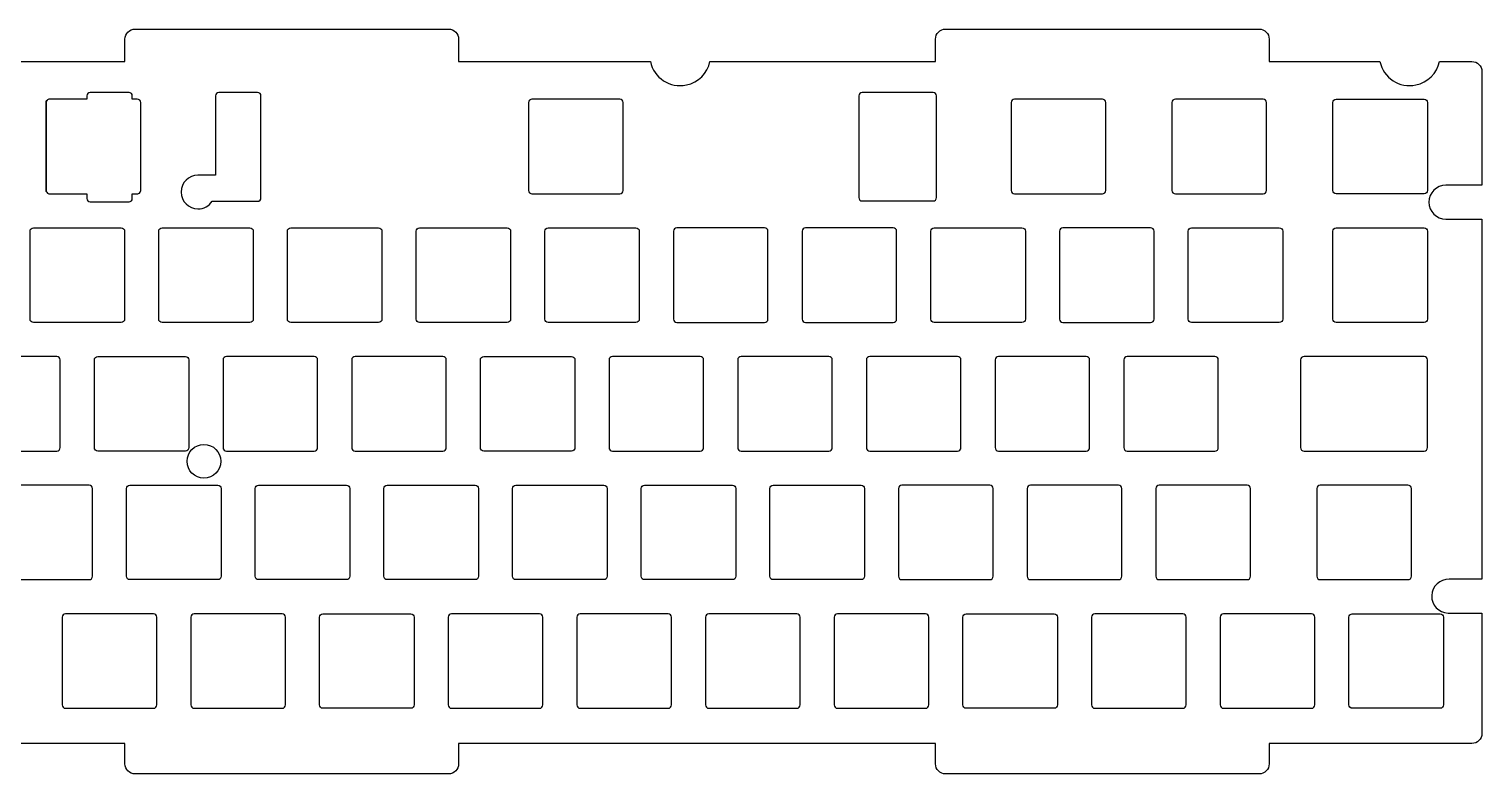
# Model space of a CAD drawing. Header units: millimetres. Extents: x -31 to 328, y 50 to 160.
# Drawn here: x 112.9 to 328, y 50.1 to 160.5 of the extents above; entities that cross this region are included whole.
import ezdxf

# ---------------------------------------------------------------- set-up
doc = ezdxf.new("R2010")
doc.units = ezdxf.units.MM
doc.header["$MEASUREMENT"] = 0
doc.layers.get('0').update_dxf_attribs({"lineweight": 0})

# ---------------------------------------------------------------- blocks, each defined once
blk = doc.blocks.new('Block_1')
at = {"color": 18, "lineweight": 25, "true_color": 0x000000}
blk.add_open_spline([(247.23, 150.57), (247.23, 150.57), (247.23, 135.5), (247.23, 135.5), (247.23, 135.22), (247, 135), (246.73, 135), (246.73, 135), (236.23, 135), (236.23, 135), (235.95, 135), (235.73, 135.22), (235.73, 135.5), (235.73, 135.5), (235.73, 150.58), (235.73, 150.58), (235.73, 150.85), (235.95, 151.08), (236.23, 151.08), (236.23, 151.08), (246.73, 151.08), (246.73, 151.08), (247, 151.08), (247.23, 150.85), (247.23, 150.57)], degree=3, knots=[0, 0, 0, 0, 1, 1, 1, 2, 2, 2, 3, 3, 3, 4, 4, 4, 5, 5, 5, 6, 6, 6, 7, 7, 7, 8, 8, 8, 8], dxfattribs=at)
blk = doc.blocks.new('Block_0')
at = {"color": 18, "lineweight": 25, "true_color": 0x000000}
blk.add_open_spline([(129.41, 149.57), (129.41, 149.57), (129.41, 136.57), (129.41, 136.57), (129.41, 136.36), (129.29, 136.18), (129.1, 136.11), (129.04, 136.08), (128.98, 136.07), (128.91, 136.07), (128.91, 136.07), (128.17, 136.07), (128.17, 136.07), (128.17, 136.07), (128.17, 135.39), (128.17, 135.39), (128.17, 135.11), (127.95, 134.89), (127.68, 134.89), (127.68, 134.89), (121.93, 134.89), (121.93, 134.89), (121.65, 134.89), (121.43, 135.11), (121.43, 135.39), (121.43, 135.39), (121.43, 136.07), (121.43, 136.07), (121.43, 136.07), (115.91, 136.07), (115.91, 136.07), (115.85, 136.07), (115.78, 136.08), (115.72, 136.11), (115.54, 136.19), (115.41, 136.36), (115.41, 136.57), (115.41, 136.57), (115.41, 149.57), (115.41, 149.57), (115.41, 149.68), (115.44, 149.78), (115.5, 149.86), (115.51, 149.87), (115.52, 149.89), (115.54, 149.9), (115.55, 149.92), (115.57, 149.93), (115.58, 149.94), (115.59, 149.96), (115.61, 149.97), (115.63, 149.98), (115.68, 150.02), (115.74, 150.05), (115.81, 150.06), (115.84, 150.07), (115.88, 150.07), (115.91, 150.07), (115.91, 150.07), (121.43, 150.07), (121.43, 150.07), (121.43, 150.07), (121.43, 150.58), (121.43, 150.58), (121.43, 150.85), (121.65, 151.08), (121.93, 151.08), (121.93, 151.08), (127.68, 151.08), (127.68, 151.08), (127.95, 151.08), (128.17, 150.85), (128.17, 150.58), (128.17, 150.58), (128.17, 150.07), (128.17, 150.07), (128.17, 150.07), (128.91, 150.07), (128.91, 150.07), (129.19, 150.07), (129.41, 149.85), (129.41, 149.57)], degree=3, knots=[0, 0, 0, 0, 1, 1, 1, 2, 2, 2, 3, 3, 3, 4, 4, 4, 5, 5, 5, 6, 6, 6, 7, 7, 7, 8, 8, 8, 9, 9, 9, 10, 10, 10, 11, 11, 11, 12, 12, 12, 13, 13, 13, 14, 14, 14, 15, 15, 15, 16, 16, 16, 17, 17, 17, 18, 18, 18, 19, 19, 19, 20, 20, 20, 21, 21, 21, 22, 22, 22, 23, 23, 23, 24, 24, 24, 25, 25, 25, 26, 26, 26, 27, 27, 27, 27], dxfattribs=at)
blk.add_blockref('Block_1', (0, 0))

msp = doc.modelspace()

# ---------------------------------------------------------------- linework, layer by layer
at = {"color": 18, "lineweight": 25, "true_color": 0x000000}
msp.add_circle((138.77, 96.45), 2.5, dxfattribs=at)
for points, knots in [([(-25.12, 121.02), (-25.12, 121.02), (-25.12, 131.03), (-25.12, 131.03), (-25.12, 131.03), (-11.12, 131.03), (-11.12, 131.03), (-11.12, 131.03), (-11.12, 117.03), (-11.12, 117.03), (-11.12, 117.03), (-25.12, 117.03), (-25.12, 117.03), (-25.12, 117.03), (-25.12, 117.18), (-25.12, 117.18), (-25.58, 116.8), (-26.15, 116.6), (-26.74, 116.6), (-26.74, 116.6), (-30.59, 116.6), (-30.59, 116.6), (-30.59, 116.6), (-30.59, 78.89), (-30.59, 78.89), (-30.59, 78.89), (-26.72, 78.89), (-26.72, 78.89), (-26.69, 78.89), (-26.66, 78.89), (-26.62, 78.89), (-25.24, 78.87), (-24.14, 77.72), (-24.17, 76.34), (-24.2, 74.96), (-25.34, 73.87), (-26.72, 73.89), (-26.72, 73.89), (-30.59, 73.89), (-30.59, 73.89), (-30.59, 73.89), (-30.59, 56.15), (-30.59, 56.15), (-30.59, 55.32), (-29.92, 54.65), (-29.09, 54.65), (-29.09, 54.65), (0.91, 54.65), (0.91, 54.65), (0.91, 54.65), (0.91, 51.65), (0.91, 51.65), (0.91, 50.82), (1.58, 50.15), (2.41, 50.15), (2.41, 50.15), (48.81, 50.15), (48.81, 50.15), (49.64, 50.15), (50.31, 50.82), (50.31, 51.65), (50.31, 51.65), (50.31, 54.65), (50.31, 54.65), (50.31, 54.65), (127.08, 54.65), (127.08, 54.65), (127.08, 54.65), (127.08, 51.65), (127.08, 51.65), (127.08, 50.82), (127.75, 50.15), (128.58, 50.15), (128.58, 50.15), (174.98, 50.15), (174.98, 50.15), (175.81, 50.15), (176.48, 50.82), (176.48, 51.65), (176.48, 51.65), (176.48, 54.65), (176.48, 54.65), (176.48, 54.65), (247.08, 54.65), (247.08, 54.65), (247.08, 54.65), (247.08, 51.65), (247.08, 51.65), (247.08, 50.82), (247.75, 50.15), (248.58, 50.15), (248.58, 50.15), (294.98, 50.15), (294.98, 50.15), (295.81, 50.15), (296.48, 50.82), (296.48, 51.65), (296.48, 51.65), (296.48, 54.65), (296.48, 54.65), (296.48, 54.65), (326.48, 54.65), (326.48, 54.65), (327.31, 54.65), (327.98, 55.32), (327.98, 56.15), (327.98, 56.15), (327.98, 73.97), (327.98, 73.97), (327.98, 73.97), (322.96, 73.97), (322.96, 73.97), (322.96, 73.97), (322.96, 73.98), (322.96, 73.98), (321.58, 74.02), (320.5, 75.18), (320.55, 76.56), (320.6, 77.94), (321.76, 79.02), (323.14, 78.97), (323.14, 78.97), (327.98, 78.97), (327.98, 78.97), (327.98, 78.97), (327.98, 132.32), (327.98, 132.32), (327.98, 132.32), (322.63, 132.32), (322.63, 132.32), (322.63, 132.32), (322.63, 132.32), (322.63, 132.32), (321.25, 132.32), (320.13, 133.44), (320.13, 134.82), (320.13, 136.2), (321.25, 137.32), (322.63, 137.32), (322.63, 137.32), (327.98, 137.32), (327.98, 137.32), (327.98, 137.32), (327.98, 154.16), (327.98, 154.16), (327.98, 154.99), (327.31, 155.66), (326.48, 155.66), (326.48, 155.66), (321.68, 155.66), (321.68, 155.66), (321.32, 153.91), (319.95, 152.55), (318.2, 152.18), (315.77, 151.67), (313.38, 153.23), (312.87, 155.66), (312.87, 155.66), (296.48, 155.66), (296.48, 155.66), (296.48, 155.66), (296.48, 158.96), (296.48, 158.96), (296.48, 159.79), (295.81, 160.46), (294.98, 160.46), (294.98, 160.46), (248.58, 160.46), (248.58, 160.46), (247.75, 160.46), (247.08, 159.79), (247.08, 158.96), (247.08, 158.96), (247.08, 155.66), (247.08, 155.66), (247.08, 155.66), (213.68, 155.66), (213.68, 155.66), (213.32, 153.91), (211.95, 152.55), (210.2, 152.18), (207.77, 151.67), (205.38, 153.23), (204.87, 155.66), (204.87, 155.66), (176.48, 155.66), (176.48, 155.66), (176.48, 155.66), (176.48, 158.96), (176.48, 158.96), (176.48, 159.79), (175.81, 160.46), (174.98, 160.46), (174.98, 160.46), (128.58, 160.46), (128.58, 160.46), (127.75, 160.46), (127.08, 159.79), (127.08, 158.96), (127.08, 158.96), (127.08, 155.66), (127.08, 155.66), (127.08, 155.66), (92.52, 155.66), (92.52, 155.66), (92.15, 153.91), (90.78, 152.55), (89.03, 152.18), (86.6, 151.67), (84.22, 153.23), (83.71, 155.66), (83.71, 155.66), (50.31, 155.66), (50.31, 155.66), (50.31, 155.66), (50.31, 158.96), (50.31, 158.96), (50.31, 159.79), (49.64, 160.46), (48.81, 160.46), (48.81, 160.46), (2.41, 160.46), (2.41, 160.46), (1.58, 160.46), (0.91, 159.79), (0.91, 158.96), (0.91, 158.96), (0.91, 155.66), (0.91, 155.66), (0.91, 155.66), (-15.48, 155.66), (-15.48, 155.66), (-15.85, 153.91), (-17.22, 152.55), (-18.97, 152.18), (-21.4, 151.67), (-23.78, 153.23), (-24.29, 155.66), (-24.29, 155.66), (-29.09, 155.66), (-29.09, 155.66), (-29.92, 155.66), (-30.59, 154.99), (-30.59, 154.16), (-30.59, 154.16), (-30.59, 121.6), (-30.59, 121.6), (-30.59, 121.6), (-26.74, 121.6), (-26.74, 121.6), (-26.74, 121.6), (-26.74, 121.6), (-26.74, 121.6), (-26.15, 121.61), (-25.58, 121.4), (-25.12, 121.02)], [0, 0, 0, 0, 1, 1, 1, 2, 2, 2, 3, 3, 3, 4, 4, 4, 5, 5, 5, 6, 6, 6, 7, 7, 7, 8, 8, 8, 9, 9, 9, 10, 10, 10, 11, 11, 11, 12, 12, 12, 13, 13, 13, 14, 14, 14, 15, 15, 15, 16, 16, 16, 17, 17, 17, 18, 18, 18, 19, 19, 19, 20, 20, 20, 21, 21, 21, 22, 22, 22, 23, 23, 23, 24, 24, 24, 25, 25, 25, 26, 26, 26, 27, 27, 27, 28, 28, 28, 29, 29, 29, 30, 30, 30, 31, 31, 31, 32, 32, 32, 33, 33, 33, 34, 34, 34, 35, 35, 35, 36, 36, 36, 37, 37, 37, 38, 38, 38, 39, 39, 39, 40, 40, 40, 41, 41, 41, 42, 42, 42, 43, 43, 43, 44, 44, 44, 45, 45, 45, 46, 46, 46, 47, 47, 47, 48, 48, 48, 49, 49, 49, 50, 50, 50, 51, 51, 51, 52, 52, 52, 53, 53, 53, 54, 54, 54, 55, 55, 55, 56, 56, 56, 57, 57, 57, 58, 58, 58, 59, 59, 59, 60, 60, 60, 61, 61, 61, 62, 62, 62, 63, 63, 63, 64, 64, 64, 65, 65, 65, 66, 66, 66, 67, 67, 67, 68, 68, 68, 69, 69, 69, 70, 70, 70, 71, 71, 71, 72, 72, 72, 73, 73, 73, 74, 74, 74, 75, 75, 75, 76, 76, 76, 77, 77, 77, 78, 78, 78, 79, 79, 79, 80, 80, 80, 81, 81, 81, 82, 82, 82, 83, 83, 83, 84, 84, 84, 85, 85, 85, 85]), ([(147.22, 150.57), (147.22, 150.57), (147.22, 135.45), (147.22, 135.45), (147.22, 135.18), (147, 134.95), (146.72, 134.95), (146.72, 134.95), (139.98, 134.95), (139.98, 134.95), (139.53, 134.28), (138.76, 133.83), (137.89, 133.83), (136.51, 133.83), (135.39, 134.95), (135.39, 136.33), (135.39, 137.71), (136.51, 138.83), (137.89, 138.83), (137.89, 138.83), (140.47, 138.83), (140.47, 138.83), (140.47, 138.83), (140.47, 150.57), (140.47, 150.57), (140.47, 150.85), (140.7, 151.07), (140.98, 151.07), (140.98, 151.07), (146.72, 151.07), (146.72, 151.07), (147, 151.07), (147.22, 150.85), (147.22, 150.57)], [0, 0, 0, 0, 1, 1, 1, 2, 2, 2, 3, 3, 3, 4, 4, 4, 5, 5, 5, 6, 6, 6, 7, 7, 7, 8, 8, 8, 9, 9, 9, 10, 10, 10, 11, 11, 11, 11]), ([(115.72, 136.11), (115.53, 136.18), (115.41, 136.36), (115.41, 136.57), (115.41, 136.57), (115.41, 149.57), (115.41, 149.57), (115.41, 149.68), (115.44, 149.78), (115.5, 149.86), (115.44, 149.78), (115.41, 149.68), (115.41, 149.57), (115.41, 149.57), (115.41, 136.57), (115.41, 136.57), (115.41, 136.36), (115.54, 136.19), (115.72, 136.11)], [0, 0, 0, 0, 1, 1, 1, 2, 2, 2, 3, 3, 3, 4, 4, 4, 5, 5, 5, 6, 6, 6, 6]), ([(200.84, 149.57), (200.84, 149.57), (200.84, 136.57), (200.84, 136.57), (200.84, 136.29), (200.62, 136.07), (200.34, 136.07), (200.34, 136.07), (187.34, 136.07), (187.34, 136.07), (187.07, 136.07), (186.84, 136.29), (186.84, 136.57), (186.84, 136.57), (186.84, 149.57), (186.84, 149.57), (186.84, 149.85), (187.07, 150.07), (187.34, 150.07), (187.34, 150.07), (200.34, 150.07), (200.34, 150.07), (200.62, 150.07), (200.84, 149.85), (200.84, 149.57)], [0, 0, 0, 0, 1, 1, 1, 2, 2, 2, 3, 3, 3, 4, 4, 4, 5, 5, 5, 6, 6, 6, 7, 7, 7, 8, 8, 8, 8]), ([(272.28, 149.57), (272.28, 149.57), (272.28, 136.57), (272.28, 136.57), (272.28, 136.29), (272.06, 136.07), (271.78, 136.07), (271.78, 136.07), (258.78, 136.07), (258.78, 136.07), (258.51, 136.07), (258.28, 136.29), (258.28, 136.57), (258.28, 136.57), (258.28, 149.57), (258.28, 149.57), (258.28, 149.85), (258.51, 150.07), (258.78, 150.07), (258.78, 150.07), (271.78, 150.07), (271.78, 150.07), (272.06, 150.07), (272.28, 149.85), (272.28, 149.57)], [0, 0, 0, 0, 1, 1, 1, 2, 2, 2, 3, 3, 3, 4, 4, 4, 5, 5, 5, 6, 6, 6, 7, 7, 7, 8, 8, 8, 8]), ([(282.59, 150.07), (282.59, 150.07), (295.59, 150.07), (295.59, 150.07), (295.87, 150.07), (296.09, 149.85), (296.09, 149.57), (296.09, 149.57), (296.09, 136.57), (296.09, 136.57), (296.09, 136.29), (295.87, 136.07), (295.59, 136.07), (295.59, 136.07), (282.59, 136.07), (282.59, 136.07), (282.32, 136.07), (282.09, 136.29), (282.09, 136.57), (282.09, 136.57), (282.09, 149.57), (282.09, 149.57), (282.09, 149.85), (282.32, 150.07), (282.59, 150.07)], [0, 0, 0, 0, 1, 1, 1, 2, 2, 2, 3, 3, 3, 4, 4, 4, 5, 5, 5, 6, 6, 6, 7, 7, 7, 8, 8, 8, 8]), ([(306.41, 150.07), (306.13, 150.07), (305.91, 149.85), (305.91, 149.57), (305.91, 149.57), (305.91, 136.57), (305.91, 136.57), (305.91, 136.29), (306.13, 136.07), (306.41, 136.07), (306.41, 136.07), (319.41, 136.07), (319.41, 136.07), (319.68, 136.07), (319.91, 136.29), (319.91, 136.57), (319.91, 136.57), (319.91, 149.57), (319.91, 149.57), (319.91, 149.85), (319.68, 150.07), (319.41, 150.07), (319.41, 150.07), (306.41, 150.07), (306.41, 150.07)], [0, 0, 0, 0, 1, 1, 1, 2, 2, 2, 3, 3, 3, 4, 4, 4, 5, 5, 5, 6, 6, 6, 7, 7, 7, 8, 8, 8, 8]), ([(126.53, 117.02), (126.8, 117.02), (127.03, 117.24), (127.03, 117.52), (127.03, 117.52), (127.03, 130.52), (127.03, 130.52), (127.03, 130.8), (126.8, 131.02), (126.53, 131.02), (126.53, 131.02), (113.53, 131.02), (113.53, 131.02), (113.25, 131.02), (113.03, 130.8), (113.03, 130.52), (113.03, 130.52), (113.03, 117.52), (113.03, 117.52), (113.03, 117.24), (113.25, 117.02), (113.53, 117.02), (113.53, 117.02), (126.53, 117.02), (126.53, 117.02)], [0, 0, 0, 0, 1, 1, 1, 2, 2, 2, 3, 3, 3, 4, 4, 4, 5, 5, 5, 6, 6, 6, 7, 7, 7, 8, 8, 8, 8]), ([(145.58, 117.02), (145.85, 117.02), (146.08, 117.24), (146.08, 117.52), (146.08, 117.52), (146.08, 130.52), (146.08, 130.52), (146.08, 130.8), (145.85, 131.02), (145.58, 131.02), (145.58, 131.02), (132.58, 131.02), (132.58, 131.02), (132.3, 131.02), (132.08, 130.8), (132.08, 130.52), (132.08, 130.52), (132.08, 117.52), (132.08, 117.52), (132.08, 117.24), (132.3, 117.02), (132.58, 117.02), (132.58, 117.02), (145.58, 117.02), (145.58, 117.02)], [0, 0, 0, 0, 1, 1, 1, 2, 2, 2, 3, 3, 3, 4, 4, 4, 5, 5, 5, 6, 6, 6, 7, 7, 7, 8, 8, 8, 8]), ([(165.13, 130.52), (165.13, 130.8), (164.9, 131.02), (164.63, 131.02), (164.63, 131.02), (151.63, 131.02), (151.63, 131.02), (151.35, 131.02), (151.13, 130.8), (151.13, 130.52), (151.13, 130.52), (151.13, 117.52), (151.13, 117.52), (151.13, 117.24), (151.35, 117.02), (151.63, 117.02), (151.63, 117.02), (164.63, 117.02), (164.63, 117.02), (164.9, 117.02), (165.13, 117.24), (165.13, 117.52), (165.13, 117.52), (165.13, 130.52), (165.13, 130.52)], [0, 0, 0, 0, 1, 1, 1, 2, 2, 2, 3, 3, 3, 4, 4, 4, 5, 5, 5, 6, 6, 6, 7, 7, 7, 8, 8, 8, 8]), ([(170.18, 117.52), (170.18, 117.24), (170.4, 117.02), (170.68, 117.02), (170.68, 117.02), (183.68, 117.02), (183.68, 117.02), (183.95, 117.02), (184.18, 117.24), (184.18, 117.52), (184.18, 117.52), (184.18, 130.52), (184.18, 130.52), (184.18, 130.8), (183.95, 131.02), (183.68, 131.02), (183.68, 131.02), (170.68, 131.02), (170.68, 131.02), (170.4, 131.02), (170.18, 130.8), (170.18, 130.52), (170.18, 130.52), (170.18, 117.52), (170.18, 117.52)], [0, 0, 0, 0, 1, 1, 1, 2, 2, 2, 3, 3, 3, 4, 4, 4, 5, 5, 5, 6, 6, 6, 7, 7, 7, 8, 8, 8, 8]), ([(203.23, 130.52), (203.23, 130.8), (203, 131.02), (202.73, 131.02), (202.73, 131.02), (189.73, 131.02), (189.73, 131.02), (189.45, 131.02), (189.23, 130.8), (189.23, 130.52), (189.23, 130.52), (189.23, 117.52), (189.23, 117.52), (189.23, 117.24), (189.45, 117.02), (189.73, 117.02), (189.73, 117.02), (202.73, 117.02), (202.73, 117.02), (203, 117.02), (203.23, 117.24), (203.23, 117.52), (203.23, 117.52), (203.23, 130.52), (203.23, 130.52)], [0, 0, 0, 0, 1, 1, 1, 2, 2, 2, 3, 3, 3, 4, 4, 4, 5, 5, 5, 6, 6, 6, 7, 7, 7, 8, 8, 8, 8]), ([(221.78, 117.02), (221.78, 117.02), (208.78, 117.02), (208.78, 117.02), (208.5, 117.02), (208.28, 117.24), (208.28, 117.52), (208.28, 117.52), (208.28, 130.52), (208.28, 130.52), (208.28, 130.8), (208.5, 131.02), (208.78, 131.02), (208.78, 131.02), (221.78, 131.02), (221.78, 131.02), (222.05, 131.02), (222.28, 130.8), (222.28, 130.52), (222.28, 130.52), (222.28, 117.52), (222.28, 117.52), (222.28, 117.24), (222.05, 117.02), (221.78, 117.02)], [0, 0, 0, 0, 1, 1, 1, 2, 2, 2, 3, 3, 3, 4, 4, 4, 5, 5, 5, 6, 6, 6, 7, 7, 7, 8, 8, 8, 8]), ([(240.83, 117.02), (240.83, 117.02), (227.83, 117.02), (227.83, 117.02), (227.55, 117.02), (227.33, 117.24), (227.33, 117.52), (227.33, 117.52), (227.33, 130.52), (227.33, 130.52), (227.33, 130.8), (227.55, 131.02), (227.83, 131.02), (227.83, 131.02), (240.83, 131.02), (240.83, 131.02), (241.1, 131.02), (241.33, 130.8), (241.33, 130.52), (241.33, 130.52), (241.33, 117.52), (241.33, 117.52), (241.33, 117.24), (241.1, 117.02), (240.83, 117.02)], [0, 0, 0, 0, 1, 1, 1, 2, 2, 2, 3, 3, 3, 4, 4, 4, 5, 5, 5, 6, 6, 6, 7, 7, 7, 8, 8, 8, 8]), ([(246.38, 117.52), (246.38, 117.24), (246.6, 117.02), (246.88, 117.02), (246.88, 117.02), (259.88, 117.02), (259.88, 117.02), (260.15, 117.02), (260.38, 117.24), (260.38, 117.52), (260.38, 117.52), (260.38, 130.52), (260.38, 130.52), (260.38, 130.8), (260.15, 131.02), (259.88, 131.02), (259.88, 131.02), (246.88, 131.02), (246.88, 131.02), (246.6, 131.02), (246.38, 130.8), (246.38, 130.52), (246.38, 130.52), (246.38, 117.52), (246.38, 117.52)], [0, 0, 0, 0, 1, 1, 1, 2, 2, 2, 3, 3, 3, 4, 4, 4, 5, 5, 5, 6, 6, 6, 7, 7, 7, 8, 8, 8, 8]), ([(265.43, 117.52), (265.43, 117.52), (265.43, 130.52), (265.43, 130.52), (265.43, 130.8), (265.65, 131.02), (265.93, 131.02), (265.93, 131.02), (278.93, 131.02), (278.93, 131.02), (279.2, 131.02), (279.43, 130.8), (279.43, 130.52), (279.43, 130.52), (279.43, 117.52), (279.43, 117.52), (279.43, 117.24), (279.2, 117.02), (278.93, 117.02), (278.93, 117.02), (265.93, 117.02), (265.93, 117.02), (265.65, 117.02), (265.43, 117.24), (265.43, 117.52)], [0, 0, 0, 0, 1, 1, 1, 2, 2, 2, 3, 3, 3, 4, 4, 4, 5, 5, 5, 6, 6, 6, 7, 7, 7, 8, 8, 8, 8]), ([(284.98, 131.02), (284.7, 131.02), (284.48, 130.8), (284.48, 130.52), (284.48, 130.52), (284.48, 117.52), (284.48, 117.52), (284.48, 117.24), (284.7, 117.02), (284.98, 117.02), (284.98, 117.02), (297.98, 117.02), (297.98, 117.02), (298.25, 117.02), (298.48, 117.24), (298.48, 117.52), (298.48, 117.52), (298.48, 130.52), (298.48, 130.52), (298.48, 130.8), (298.25, 131.02), (297.98, 131.02), (297.98, 131.02), (284.98, 131.02), (284.98, 131.02)], [0, 0, 0, 0, 1, 1, 1, 2, 2, 2, 3, 3, 3, 4, 4, 4, 5, 5, 5, 6, 6, 6, 7, 7, 7, 8, 8, 8, 8]), ([(306.41, 131.02), (306.13, 131.02), (305.91, 130.8), (305.91, 130.52), (305.91, 130.52), (305.91, 117.52), (305.91, 117.52), (305.91, 117.24), (306.13, 117.02), (306.41, 117.02), (306.41, 117.02), (319.41, 117.02), (319.41, 117.02), (319.68, 117.02), (319.91, 117.24), (319.91, 117.52), (319.91, 117.52), (319.91, 130.52), (319.91, 130.52), (319.91, 130.8), (319.68, 131.02), (319.41, 131.02), (319.41, 131.02), (306.41, 131.02), (306.41, 131.02)], [0, 0, 0, 0, 1, 1, 1, 2, 2, 2, 3, 3, 3, 4, 4, 4, 5, 5, 5, 6, 6, 6, 7, 7, 7, 8, 8, 8, 8]), ([(117, 97.97), (117, 97.97), (104, 97.97), (104, 97.97), (103.72, 97.97), (103.5, 98.19), (103.5, 98.47), (103.5, 98.47), (103.5, 111.47), (103.5, 111.47), (103.5, 111.75), (103.72, 111.97), (104, 111.97), (104, 111.97), (117, 111.97), (117, 111.97), (117.28, 111.97), (117.5, 111.75), (117.5, 111.47), (117.5, 111.47), (117.5, 98.47), (117.5, 98.47), (117.5, 98.19), (117.28, 97.97), (117, 97.97)], [0, 0, 0, 0, 1, 1, 1, 2, 2, 2, 3, 3, 3, 4, 4, 4, 5, 5, 5, 6, 6, 6, 7, 7, 7, 8, 8, 8, 8]), ([(136.05, 97.97), (136.33, 97.97), (136.55, 98.19), (136.55, 98.47), (136.55, 98.47), (136.55, 111.47), (136.55, 111.47), (136.55, 111.75), (136.33, 111.97), (136.05, 111.97), (136.05, 111.97), (123.05, 111.97), (123.05, 111.97), (122.77, 111.97), (122.55, 111.75), (122.55, 111.47), (122.55, 111.47), (122.55, 98.47), (122.55, 98.47), (122.55, 98.19), (122.77, 97.97), (123.05, 97.97), (123.05, 97.97), (136.05, 97.97), (136.05, 97.97)], [0, 0, 0, 0, 1, 1, 1, 2, 2, 2, 3, 3, 3, 4, 4, 4, 5, 5, 5, 6, 6, 6, 7, 7, 7, 8, 8, 8, 8]), ([(142.1, 111.97), (142.1, 111.97), (155.1, 111.97), (155.1, 111.97), (155.38, 111.97), (155.6, 111.75), (155.6, 111.47), (155.6, 111.47), (155.6, 98.47), (155.6, 98.47), (155.6, 98.19), (155.38, 97.97), (155.1, 97.97), (155.1, 97.97), (142.1, 97.97), (142.1, 97.97), (141.82, 97.97), (141.6, 98.19), (141.6, 98.47), (141.6, 98.47), (141.6, 111.47), (141.6, 111.47), (141.6, 111.75), (141.82, 111.97), (142.1, 111.97)], [0, 0, 0, 0, 1, 1, 1, 2, 2, 2, 3, 3, 3, 4, 4, 4, 5, 5, 5, 6, 6, 6, 7, 7, 7, 8, 8, 8, 8]), ([(161.15, 111.97), (161.15, 111.97), (174.15, 111.97), (174.15, 111.97), (174.43, 111.97), (174.65, 111.75), (174.65, 111.47), (174.65, 111.47), (174.65, 98.47), (174.65, 98.47), (174.65, 98.19), (174.43, 97.97), (174.15, 97.97), (174.15, 97.97), (161.15, 97.97), (161.15, 97.97), (160.87, 97.97), (160.65, 98.19), (160.65, 98.47), (160.65, 98.47), (160.65, 111.47), (160.65, 111.47), (160.65, 111.75), (160.87, 111.97), (161.15, 111.97)], [0, 0, 0, 0, 1, 1, 1, 2, 2, 2, 3, 3, 3, 4, 4, 4, 5, 5, 5, 6, 6, 6, 7, 7, 7, 8, 8, 8, 8]), ([(180.2, 111.97), (179.92, 111.97), (179.7, 111.75), (179.7, 111.47), (179.7, 111.47), (179.7, 98.47), (179.7, 98.47), (179.7, 98.19), (179.92, 97.97), (180.2, 97.97), (180.2, 97.97), (193.2, 97.97), (193.2, 97.97), (193.48, 97.97), (193.7, 98.19), (193.7, 98.47), (193.7, 98.47), (193.7, 111.47), (193.7, 111.47), (193.7, 111.75), (193.48, 111.97), (193.2, 111.97), (193.2, 111.97), (180.2, 111.97), (180.2, 111.97)], [0, 0, 0, 0, 1, 1, 1, 2, 2, 2, 3, 3, 3, 4, 4, 4, 5, 5, 5, 6, 6, 6, 7, 7, 7, 8, 8, 8, 8]), ([(198.75, 98.47), (198.75, 98.47), (198.75, 111.47), (198.75, 111.47), (198.75, 111.75), (198.97, 111.97), (199.25, 111.97), (199.25, 111.97), (212.25, 111.97), (212.25, 111.97), (212.53, 111.97), (212.75, 111.75), (212.75, 111.47), (212.75, 111.47), (212.75, 98.47), (212.75, 98.47), (212.75, 98.19), (212.53, 97.97), (212.25, 97.97), (212.25, 97.97), (199.25, 97.97), (199.25, 97.97), (198.97, 97.97), (198.75, 98.19), (198.75, 98.47)], [0, 0, 0, 0, 1, 1, 1, 2, 2, 2, 3, 3, 3, 4, 4, 4, 5, 5, 5, 6, 6, 6, 7, 7, 7, 8, 8, 8, 8]), ([(217.8, 98.47), (217.8, 98.47), (217.8, 111.47), (217.8, 111.47), (217.8, 111.75), (218.02, 111.97), (218.3, 111.97), (218.3, 111.97), (231.3, 111.97), (231.3, 111.97), (231.58, 111.97), (231.8, 111.75), (231.8, 111.47), (231.8, 111.47), (231.8, 98.47), (231.8, 98.47), (231.8, 98.19), (231.58, 97.97), (231.3, 97.97), (231.3, 97.97), (218.3, 97.97), (218.3, 97.97), (218.02, 97.97), (217.8, 98.19), (217.8, 98.47)], [0, 0, 0, 0, 1, 1, 1, 2, 2, 2, 3, 3, 3, 4, 4, 4, 5, 5, 5, 6, 6, 6, 7, 7, 7, 8, 8, 8, 8]), ([(250.35, 97.97), (250.35, 97.97), (237.35, 97.97), (237.35, 97.97), (237.07, 97.97), (236.85, 98.19), (236.85, 98.47), (236.85, 98.47), (236.85, 111.47), (236.85, 111.47), (236.85, 111.75), (237.07, 111.97), (237.35, 111.97), (237.35, 111.97), (250.35, 111.97), (250.35, 111.97), (250.63, 111.97), (250.85, 111.75), (250.85, 111.47), (250.85, 111.47), (250.85, 98.47), (250.85, 98.47), (250.85, 98.19), (250.63, 97.97), (250.35, 97.97)], [0, 0, 0, 0, 1, 1, 1, 2, 2, 2, 3, 3, 3, 4, 4, 4, 5, 5, 5, 6, 6, 6, 7, 7, 7, 8, 8, 8, 8]), ([(269.9, 111.47), (269.9, 111.47), (269.9, 98.47), (269.9, 98.47), (269.9, 98.19), (269.68, 97.97), (269.4, 97.97), (269.4, 97.97), (256.4, 97.97), (256.4, 97.97), (256.12, 97.97), (255.9, 98.19), (255.9, 98.47), (255.9, 98.47), (255.9, 111.47), (255.9, 111.47), (255.9, 111.75), (256.12, 111.97), (256.4, 111.97), (256.4, 111.97), (269.4, 111.97), (269.4, 111.97), (269.68, 111.97), (269.9, 111.75), (269.9, 111.47)], [0, 0, 0, 0, 1, 1, 1, 2, 2, 2, 3, 3, 3, 4, 4, 4, 5, 5, 5, 6, 6, 6, 7, 7, 7, 8, 8, 8, 8]), ([(288.95, 111.47), (288.95, 111.47), (288.95, 98.47), (288.95, 98.47), (288.95, 98.19), (288.73, 97.97), (288.45, 97.97), (288.45, 97.97), (275.45, 97.97), (275.45, 97.97), (275.17, 97.97), (274.95, 98.19), (274.95, 98.47), (274.95, 98.47), (274.95, 111.47), (274.95, 111.47), (274.95, 111.75), (275.17, 111.97), (275.45, 111.97), (275.45, 111.97), (288.45, 111.97), (288.45, 111.97), (288.73, 111.97), (288.95, 111.75), (288.95, 111.47)], [0, 0, 0, 0, 1, 1, 1, 2, 2, 2, 3, 3, 3, 4, 4, 4, 5, 5, 5, 6, 6, 6, 7, 7, 7, 8, 8, 8, 8]), ([(319.91, 111.47), (319.91, 111.47), (319.91, 98.47), (319.91, 98.47), (319.91, 98.19), (319.68, 97.97), (319.41, 97.97), (319.41, 97.97), (301.64, 97.97), (301.64, 97.97), (301.37, 97.97), (301.14, 98.19), (301.14, 98.47), (301.14, 98.47), (301.14, 111.47), (301.14, 111.47), (301.14, 111.75), (301.37, 111.97), (301.64, 111.97), (301.64, 111.97), (319.41, 111.97), (319.41, 111.97), (319.68, 111.97), (319.91, 111.75), (319.91, 111.47)], [0, 0, 0, 0, 1, 1, 1, 2, 2, 2, 3, 3, 3, 4, 4, 4, 5, 5, 5, 6, 6, 6, 7, 7, 7, 8, 8, 8, 8]), ([(122.26, 92.42), (122.26, 92.42), (122.26, 79.42), (122.26, 79.42), (122.26, 79.14), (122.04, 78.92), (121.76, 78.92), (121.76, 78.92), (108.76, 78.92), (108.76, 78.92), (108.49, 78.92), (108.26, 79.14), (108.26, 79.42), (108.26, 79.42), (108.26, 92.42), (108.26, 92.42), (108.26, 92.7), (108.49, 92.92), (108.76, 92.92), (108.76, 92.92), (121.76, 92.92), (121.76, 92.92), (122.04, 92.92), (122.26, 92.7), (122.26, 92.42)], [0, 0, 0, 0, 1, 1, 1, 2, 2, 2, 3, 3, 3, 4, 4, 4, 5, 5, 5, 6, 6, 6, 7, 7, 7, 8, 8, 8, 8]), ([(127.31, 79.42), (127.31, 79.14), (127.54, 78.92), (127.81, 78.92), (127.81, 78.92), (140.81, 78.92), (140.81, 78.92), (141.09, 78.92), (141.31, 79.14), (141.31, 79.42), (141.31, 79.42), (141.31, 92.42), (141.31, 92.42), (141.31, 92.7), (141.09, 92.92), (140.81, 92.92), (140.81, 92.92), (127.81, 92.92), (127.81, 92.92), (127.54, 92.92), (127.31, 92.7), (127.31, 92.42), (127.31, 92.42), (127.31, 79.42), (127.31, 79.42)], [0, 0, 0, 0, 1, 1, 1, 2, 2, 2, 3, 3, 3, 4, 4, 4, 5, 5, 5, 6, 6, 6, 7, 7, 7, 8, 8, 8, 8]), ([(146.36, 79.42), (146.36, 79.14), (146.59, 78.92), (146.86, 78.92), (146.86, 78.92), (159.86, 78.92), (159.86, 78.92), (160.14, 78.92), (160.36, 79.14), (160.36, 79.42), (160.36, 79.42), (160.36, 92.42), (160.36, 92.42), (160.36, 92.7), (160.14, 92.92), (159.86, 92.92), (159.86, 92.92), (146.86, 92.92), (146.86, 92.92), (146.59, 92.92), (146.36, 92.7), (146.36, 92.42), (146.36, 92.42), (146.36, 79.42), (146.36, 79.42)], [0, 0, 0, 0, 1, 1, 1, 2, 2, 2, 3, 3, 3, 4, 4, 4, 5, 5, 5, 6, 6, 6, 7, 7, 7, 8, 8, 8, 8]), ([(165.41, 79.42), (165.41, 79.14), (165.64, 78.92), (165.91, 78.92), (165.91, 78.92), (178.91, 78.92), (178.91, 78.92), (179.19, 78.92), (179.41, 79.14), (179.41, 79.42), (179.41, 79.42), (179.41, 92.42), (179.41, 92.42), (179.41, 92.7), (179.19, 92.92), (178.91, 92.92), (178.91, 92.92), (165.91, 92.92), (165.91, 92.92), (165.64, 92.92), (165.41, 92.7), (165.41, 92.42), (165.41, 92.42), (165.41, 79.42), (165.41, 79.42)], [0, 0, 0, 0, 1, 1, 1, 2, 2, 2, 3, 3, 3, 4, 4, 4, 5, 5, 5, 6, 6, 6, 7, 7, 7, 8, 8, 8, 8]), ([(197.96, 78.92), (198.24, 78.92), (198.46, 79.14), (198.46, 79.42), (198.46, 79.42), (198.46, 92.42), (198.46, 92.42), (198.46, 92.7), (198.24, 92.92), (197.96, 92.92), (197.96, 92.92), (184.96, 92.92), (184.96, 92.92), (184.69, 92.92), (184.46, 92.7), (184.46, 92.42), (184.46, 92.42), (184.46, 79.42), (184.46, 79.42), (184.46, 79.14), (184.69, 78.92), (184.96, 78.92), (184.96, 78.92), (197.96, 78.92), (197.96, 78.92)], [0, 0, 0, 0, 1, 1, 1, 2, 2, 2, 3, 3, 3, 4, 4, 4, 5, 5, 5, 6, 6, 6, 7, 7, 7, 8, 8, 8, 8]), ([(204.01, 92.92), (203.74, 92.92), (203.51, 92.7), (203.51, 92.42), (203.51, 92.42), (203.51, 79.42), (203.51, 79.42), (203.51, 79.14), (203.74, 78.92), (204.01, 78.92), (204.01, 78.92), (217.01, 78.92), (217.01, 78.92), (217.29, 78.92), (217.51, 79.14), (217.51, 79.42), (217.51, 79.42), (217.51, 92.42), (217.51, 92.42), (217.51, 92.7), (217.29, 92.92), (217.01, 92.92), (217.01, 92.92), (204.01, 92.92), (204.01, 92.92)], [0, 0, 0, 0, 1, 1, 1, 2, 2, 2, 3, 3, 3, 4, 4, 4, 5, 5, 5, 6, 6, 6, 7, 7, 7, 8, 8, 8, 8]), ([(236.56, 92.42), (236.56, 92.7), (236.34, 92.92), (236.06, 92.92), (236.06, 92.92), (223.06, 92.92), (223.06, 92.92), (222.79, 92.92), (222.56, 92.7), (222.56, 92.42), (222.56, 92.42), (222.56, 79.42), (222.56, 79.42), (222.56, 79.14), (222.79, 78.92), (223.06, 78.92), (223.06, 78.92), (236.06, 78.92), (236.06, 78.92), (236.34, 78.92), (236.56, 79.14), (236.56, 79.42), (236.56, 79.42), (236.56, 92.42), (236.56, 92.42)], [0, 0, 0, 0, 1, 1, 1, 2, 2, 2, 3, 3, 3, 4, 4, 4, 5, 5, 5, 6, 6, 6, 7, 7, 7, 8, 8, 8, 8]), ([(255.61, 92.42), (255.61, 92.42), (255.61, 79.42), (255.61, 79.42), (255.61, 79.14), (255.39, 78.92), (255.11, 78.92), (255.11, 78.92), (242.11, 78.92), (242.11, 78.92), (241.84, 78.92), (241.61, 79.14), (241.61, 79.42), (241.61, 79.42), (241.61, 92.42), (241.61, 92.42), (241.61, 92.7), (241.84, 92.92), (242.11, 92.92), (242.11, 92.92), (255.11, 92.92), (255.11, 92.92), (255.39, 92.92), (255.61, 92.7), (255.61, 92.42)], [0, 0, 0, 0, 1, 1, 1, 2, 2, 2, 3, 3, 3, 4, 4, 4, 5, 5, 5, 6, 6, 6, 7, 7, 7, 8, 8, 8, 8]), ([(274.16, 78.92), (274.16, 78.92), (261.16, 78.92), (261.16, 78.92), (260.89, 78.92), (260.66, 79.14), (260.66, 79.42), (260.66, 79.42), (260.66, 92.42), (260.66, 92.42), (260.66, 92.7), (260.89, 92.92), (261.16, 92.92), (261.16, 92.92), (274.16, 92.92), (274.16, 92.92), (274.44, 92.92), (274.66, 92.7), (274.66, 92.42), (274.66, 92.42), (274.66, 79.42), (274.66, 79.42), (274.66, 79.14), (274.44, 78.92), (274.16, 78.92)], [0, 0, 0, 0, 1, 1, 1, 2, 2, 2, 3, 3, 3, 4, 4, 4, 5, 5, 5, 6, 6, 6, 7, 7, 7, 8, 8, 8, 8]), ([(293.71, 92.42), (293.71, 92.42), (293.71, 79.42), (293.71, 79.42), (293.71, 79.14), (293.49, 78.92), (293.21, 78.92), (293.21, 78.92), (280.21, 78.92), (280.21, 78.92), (279.94, 78.92), (279.71, 79.14), (279.71, 79.42), (279.71, 79.42), (279.71, 92.42), (279.71, 92.42), (279.71, 92.7), (279.94, 92.92), (280.21, 92.92), (280.21, 92.92), (293.21, 92.92), (293.21, 92.92), (293.49, 92.92), (293.71, 92.7), (293.71, 92.42)], [0, 0, 0, 0, 1, 1, 1, 2, 2, 2, 3, 3, 3, 4, 4, 4, 5, 5, 5, 6, 6, 6, 7, 7, 7, 8, 8, 8, 8]), ([(304.03, 92.92), (304.03, 92.92), (317.03, 92.92), (317.03, 92.92), (317.3, 92.92), (317.53, 92.7), (317.53, 92.42), (317.53, 92.42), (317.53, 79.42), (317.53, 79.42), (317.53, 79.14), (317.3, 78.92), (317.03, 78.92), (317.03, 78.92), (304.03, 78.92), (304.03, 78.92), (303.75, 78.92), (303.53, 79.14), (303.53, 79.42), (303.53, 79.42), (303.53, 92.42), (303.53, 92.42), (303.53, 92.7), (303.75, 92.92), (304.03, 92.92)], [0, 0, 0, 0, 1, 1, 1, 2, 2, 2, 3, 3, 3, 4, 4, 4, 5, 5, 5, 6, 6, 6, 7, 7, 7, 8, 8, 8, 8]), ([(117.79, 60.37), (117.79, 60.37), (117.79, 73.37), (117.79, 73.37), (117.79, 73.65), (118.01, 73.87), (118.29, 73.87), (118.29, 73.87), (131.29, 73.87), (131.29, 73.87), (131.56, 73.87), (131.79, 73.65), (131.79, 73.37), (131.79, 73.37), (131.79, 60.37), (131.79, 60.37), (131.79, 60.09), (131.56, 59.87), (131.29, 59.87), (131.29, 59.87), (118.29, 59.87), (118.29, 59.87), (118.01, 59.87), (117.79, 60.09), (117.79, 60.37)], [0, 0, 0, 0, 1, 1, 1, 2, 2, 2, 3, 3, 3, 4, 4, 4, 5, 5, 5, 6, 6, 6, 7, 7, 7, 8, 8, 8, 8]), ([(136.84, 60.37), (136.84, 60.37), (136.84, 73.37), (136.84, 73.37), (136.84, 73.65), (137.06, 73.87), (137.34, 73.87), (137.34, 73.87), (150.34, 73.87), (150.34, 73.87), (150.61, 73.87), (150.84, 73.65), (150.84, 73.37), (150.84, 73.37), (150.84, 60.37), (150.84, 60.37), (150.84, 60.09), (150.61, 59.87), (150.34, 59.87), (150.34, 59.87), (137.34, 59.87), (137.34, 59.87), (137.06, 59.87), (136.84, 60.09), (136.84, 60.37)], [0, 0, 0, 0, 1, 1, 1, 2, 2, 2, 3, 3, 3, 4, 4, 4, 5, 5, 5, 6, 6, 6, 7, 7, 7, 8, 8, 8, 8]), ([(156.39, 73.87), (156.11, 73.87), (155.89, 73.65), (155.89, 73.37), (155.89, 73.37), (155.89, 60.37), (155.89, 60.37), (155.89, 60.09), (156.11, 59.87), (156.39, 59.87), (156.39, 59.87), (169.39, 59.87), (169.39, 59.87), (169.66, 59.87), (169.89, 60.09), (169.89, 60.37), (169.89, 60.37), (169.89, 73.37), (169.89, 73.37), (169.89, 73.65), (169.66, 73.87), (169.39, 73.87), (169.39, 73.87), (156.39, 73.87), (156.39, 73.87)], [0, 0, 0, 0, 1, 1, 1, 2, 2, 2, 3, 3, 3, 4, 4, 4, 5, 5, 5, 6, 6, 6, 7, 7, 7, 8, 8, 8, 8]), ([(188.94, 73.37), (188.94, 73.37), (188.94, 60.37), (188.94, 60.37), (188.94, 60.09), (188.71, 59.87), (188.44, 59.87), (188.44, 59.87), (175.44, 59.87), (175.44, 59.87), (175.16, 59.87), (174.94, 60.09), (174.94, 60.37), (174.94, 60.37), (174.94, 73.37), (174.94, 73.37), (174.94, 73.65), (175.16, 73.87), (175.44, 73.87), (175.44, 73.87), (188.44, 73.87), (188.44, 73.87), (188.71, 73.87), (188.94, 73.65), (188.94, 73.37)], [0, 0, 0, 0, 1, 1, 1, 2, 2, 2, 3, 3, 3, 4, 4, 4, 5, 5, 5, 6, 6, 6, 7, 7, 7, 8, 8, 8, 8]), ([(194.49, 73.87), (194.49, 73.87), (207.49, 73.87), (207.49, 73.87), (207.76, 73.87), (207.99, 73.65), (207.99, 73.37), (207.99, 73.37), (207.99, 60.37), (207.99, 60.37), (207.99, 60.09), (207.76, 59.87), (207.49, 59.87), (207.49, 59.87), (194.49, 59.87), (194.49, 59.87), (194.21, 59.87), (193.99, 60.09), (193.99, 60.37), (193.99, 60.37), (193.99, 73.37), (193.99, 73.37), (193.99, 73.65), (194.21, 73.87), (194.49, 73.87)], [0, 0, 0, 0, 1, 1, 1, 2, 2, 2, 3, 3, 3, 4, 4, 4, 5, 5, 5, 6, 6, 6, 7, 7, 7, 8, 8, 8, 8]), ([(227.04, 73.37), (227.04, 73.37), (227.04, 60.37), (227.04, 60.37), (227.04, 60.09), (226.81, 59.87), (226.54, 59.87), (226.54, 59.87), (213.54, 59.87), (213.54, 59.87), (213.26, 59.87), (213.04, 60.09), (213.04, 60.37), (213.04, 60.37), (213.04, 73.37), (213.04, 73.37), (213.04, 73.65), (213.26, 73.87), (213.54, 73.87), (213.54, 73.87), (226.54, 73.87), (226.54, 73.87), (226.81, 73.87), (227.04, 73.65), (227.04, 73.37)], [0, 0, 0, 0, 1, 1, 1, 2, 2, 2, 3, 3, 3, 4, 4, 4, 5, 5, 5, 6, 6, 6, 7, 7, 7, 8, 8, 8, 8]), ([(232.59, 73.87), (232.59, 73.87), (245.59, 73.87), (245.59, 73.87), (245.86, 73.87), (246.09, 73.65), (246.09, 73.37), (246.09, 73.37), (246.09, 60.37), (246.09, 60.37), (246.09, 60.09), (245.86, 59.87), (245.59, 59.87), (245.59, 59.87), (232.59, 59.87), (232.59, 59.87), (232.31, 59.87), (232.09, 60.09), (232.09, 60.37), (232.09, 60.37), (232.09, 73.37), (232.09, 73.37), (232.09, 73.65), (232.31, 73.87), (232.59, 73.87)], [0, 0, 0, 0, 1, 1, 1, 2, 2, 2, 3, 3, 3, 4, 4, 4, 5, 5, 5, 6, 6, 6, 7, 7, 7, 8, 8, 8, 8]), ([(264.64, 59.87), (264.91, 59.87), (265.14, 60.09), (265.14, 60.37), (265.14, 60.37), (265.14, 73.37), (265.14, 73.37), (265.14, 73.65), (264.91, 73.87), (264.64, 73.87), (264.64, 73.87), (251.64, 73.87), (251.64, 73.87), (251.36, 73.87), (251.14, 73.65), (251.14, 73.37), (251.14, 73.37), (251.14, 60.37), (251.14, 60.37), (251.14, 60.09), (251.36, 59.87), (251.64, 59.87), (251.64, 59.87), (264.64, 59.87), (264.64, 59.87)], [0, 0, 0, 0, 1, 1, 1, 2, 2, 2, 3, 3, 3, 4, 4, 4, 5, 5, 5, 6, 6, 6, 7, 7, 7, 8, 8, 8, 8]), ([(283.69, 59.87), (283.69, 59.87), (270.69, 59.87), (270.69, 59.87), (270.41, 59.87), (270.19, 60.09), (270.19, 60.37), (270.19, 60.37), (270.19, 73.37), (270.19, 73.37), (270.19, 73.65), (270.41, 73.87), (270.69, 73.87), (270.69, 73.87), (283.69, 73.87), (283.69, 73.87), (283.96, 73.87), (284.19, 73.65), (284.19, 73.37), (284.19, 73.37), (284.19, 60.37), (284.19, 60.37), (284.19, 60.09), (283.96, 59.87), (283.69, 59.87)], [0, 0, 0, 0, 1, 1, 1, 2, 2, 2, 3, 3, 3, 4, 4, 4, 5, 5, 5, 6, 6, 6, 7, 7, 7, 8, 8, 8, 8]), ([(289.74, 73.87), (289.74, 73.87), (302.74, 73.87), (302.74, 73.87), (303.01, 73.87), (303.24, 73.65), (303.24, 73.37), (303.24, 73.37), (303.24, 60.37), (303.24, 60.37), (303.24, 60.09), (303.01, 59.87), (302.74, 59.87), (302.74, 59.87), (289.74, 59.87), (289.74, 59.87), (289.46, 59.87), (289.24, 60.09), (289.24, 60.37), (289.24, 60.37), (289.24, 73.37), (289.24, 73.37), (289.24, 73.65), (289.46, 73.87), (289.74, 73.87)], [0, 0, 0, 0, 1, 1, 1, 2, 2, 2, 3, 3, 3, 4, 4, 4, 5, 5, 5, 6, 6, 6, 7, 7, 7, 8, 8, 8, 8]), ([(321.79, 59.87), (322.06, 59.87), (322.29, 60.09), (322.29, 60.37), (322.29, 60.37), (322.29, 73.37), (322.29, 73.37), (322.29, 73.65), (322.06, 73.87), (321.79, 73.87), (321.79, 73.87), (308.79, 73.87), (308.79, 73.87), (308.51, 73.87), (308.29, 73.65), (308.29, 73.37), (308.29, 73.37), (308.29, 60.37), (308.29, 60.37), (308.29, 60.09), (308.51, 59.87), (308.79, 59.87), (308.79, 59.87), (321.79, 59.87), (321.79, 59.87)], [0, 0, 0, 0, 1, 1, 1, 2, 2, 2, 3, 3, 3, 4, 4, 4, 5, 5, 5, 6, 6, 6, 7, 7, 7, 8, 8, 8, 8])]:
    msp.add_open_spline(points, degree=3, knots=knots, dxfattribs=at)

# ---------------------------------------------------------------- block references
msp.add_blockref('Block_0', (0, 0))

doc.saveas('drawing.dxf')
